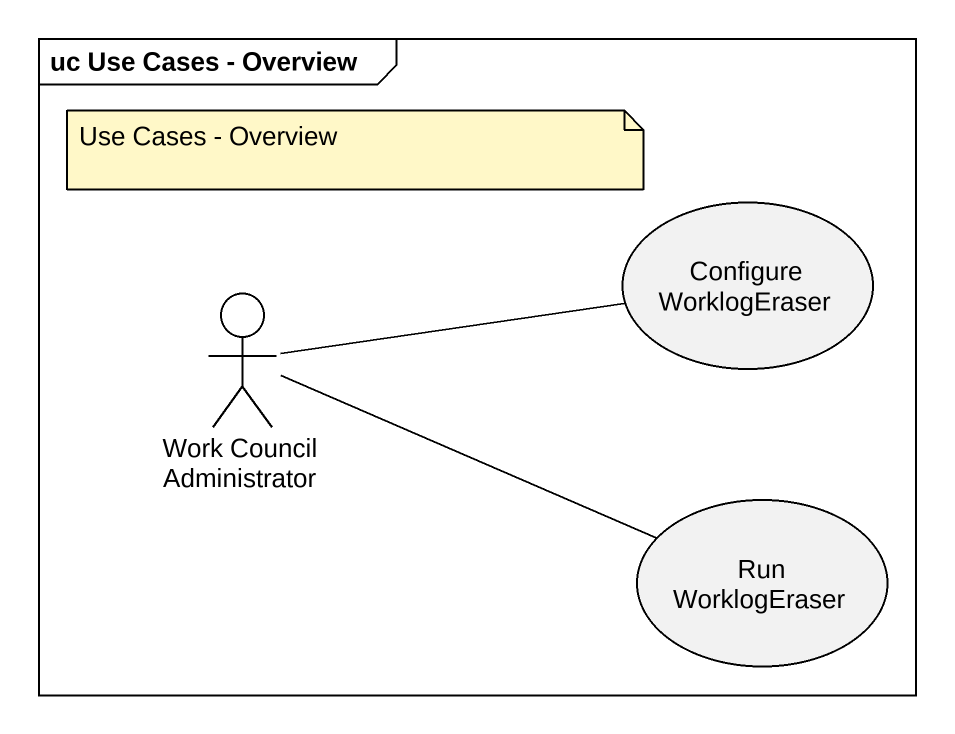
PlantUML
@startuml
mainframe uc Use Cases - Overview
usecase "Configure WorklogEraser" as Configure_WorklogEraser
actor "Work Council Administrator" as Work_Council_Administrator
usecase "Run WorklogEraser" as Run_WorklogEraser
Work_Council_Administrator -right- Configure_WorklogEraser
Work_Council_Administrator -right- Run_WorklogEraser
note as N1
  Use Cases - Overview
end note
@enduml
